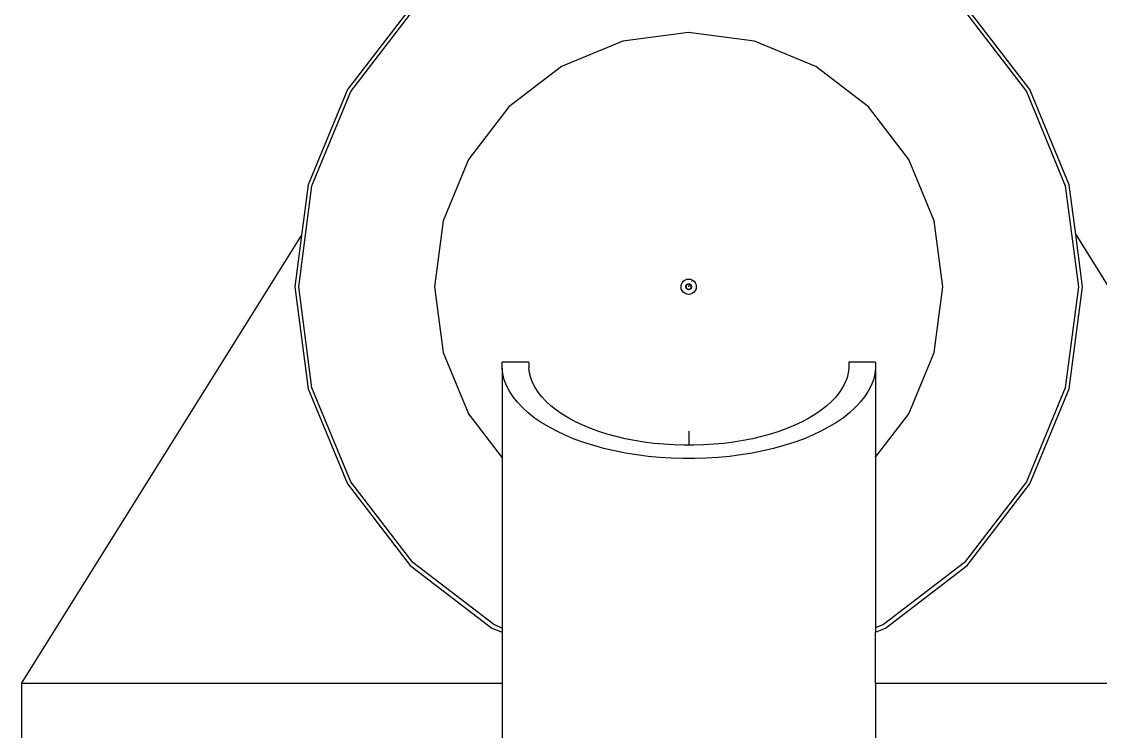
# Model space of a CAD drawing. Extents: x -35 to 41, y -65 to 61.
# Drawn here: x -33.09 to 7.33, y 19.6 to 46.18 of the extents above; entities that cross this region are included whole.
import ezdxf

# ---------------------------------------------------------------- set-up
doc = ezdxf.new("R2010")
doc.units = 0
doc.layers.get('0').update_dxf_attribs({"linetype": 'CONTINUOUS'})

msp = doc.modelspace()

# ---------------------------------------------------------------- linework, layer by layer
for p, q in [((-18.53, 46.683), (-20.875, 43.627)), ((-20.748, 43.554), (-18.427, 46.58)), ((2.235, 46.58), (4.557, 43.554)), ((4.683, 43.627), (2.338, 46.683)), ((-8.096, 45.772), (-10.561, 45.448)), ((-5.631, 45.448), (-8.096, 45.772)), ((-10.561, 45.448), (-12.858, 44.496)), ((-3.334, 44.496), (-5.631, 45.448)), ((-12.858, 44.496), (-14.83, 42.983)), ((-1.362, 42.983), (-3.334, 44.496)), ((-20.875, 43.627), (-22.349, 40.068)), ((-22.208, 40.03), (-20.748, 43.554)), ((4.557, 43.554), (6.016, 40.03)), ((6.158, 40.068), (4.683, 43.627)), ((-14.83, 42.983), (-16.343, 41.011)), ((0.152, 41.011), (-1.362, 42.983)), ((-16.343, 41.011), (-17.295, 38.714)), ((1.103, 38.714), (0.152, 41.011)), ((-22.706, 36.249), (-22.208, 40.03)), ((-22.349, 40.068), (-22.599, 38.17)), ((6.016, 40.03), (6.514, 36.249)), ((6.404, 38.199), (6.158, 40.068)), ((-17.295, 38.714), (-17.619, 36.249)), ((1.427, 36.249), (1.103, 38.714)), ((-33.089, 21.387), (-22.599, 38.17)), ((-22.599, 38.17), (-22.852, 36.249)), ((6.404, 38.199), (16.911, 21.387)), ((6.66, 36.249), (6.404, 38.199)), ((-8.372, 36.323), (-8.343, 36.392)), ((-8.343, 36.392), (-8.298, 36.451)), ((-8.298, 36.451), (-8.239, 36.496)), ((-8.239, 36.496), (-8.17, 36.525)), ((-8.17, 36.525), (-8.096, 36.534)), ((-8.096, 36.534), (-8.022, 36.525)), ((-8.022, 36.525), (-7.953, 36.496)), ((-7.979, 36.451), (-7.985, 36.441)), ((-7.953, 36.496), (-7.894, 36.451)), ((-7.894, 36.451), (-7.849, 36.392)), ((-7.849, 36.392), (-7.82, 36.323)), ((-22.852, 36.249), (-22.349, 32.43)), ((-22.208, 32.467), (-22.706, 36.249)), ((-17.619, 36.249), (-17.295, 33.784)), ((-8.382, 36.249), (-8.372, 36.323)), ((-8.372, 36.175), (-8.382, 36.249)), ((-8.343, 36.106), (-8.372, 36.175)), ((-8.298, 36.047), (-8.343, 36.106)), ((-8.239, 36.001), (-8.298, 36.047)), ((-8.17, 35.973), (-8.239, 36.001)), ((-8.207, 36.249), (-8.203, 36.277)), ((-8.203, 36.22), (-8.207, 36.249)), ((-8.203, 36.277), (-8.192, 36.304)), ((-8.192, 36.193), (-8.203, 36.22)), ((-8.192, 36.304), (-8.174, 36.327)), ((-8.174, 36.171), (-8.192, 36.193)), ((-8.185, 36.273), (-8.188, 36.249)), ((-8.188, 36.249), (-8.185, 36.225)), ((-8.176, 36.295), (-8.185, 36.273)), ((-8.185, 36.225), (-8.176, 36.203)), ((-8.161, 36.314), (-8.176, 36.295)), ((-8.176, 36.203), (-8.161, 36.184)), ((-8.174, 36.327), (-8.151, 36.345)), ((-8.151, 36.153), (-8.174, 36.171)), ((-8.142, 36.329), (-8.161, 36.314)), ((-8.161, 36.184), (-8.142, 36.169)), ((-8.151, 36.345), (-8.125, 36.356)), ((-8.125, 36.142), (-8.151, 36.153)), ((-8.12, 36.338), (-8.142, 36.329)), ((-8.142, 36.169), (-8.12, 36.16)), ((-8.125, 36.356), (-8.096, 36.359)), ((-8.096, 36.138), (-8.125, 36.142)), ((-8.096, 36.341), (-8.12, 36.338)), ((-8.12, 36.16), (-8.096, 36.157)), ((-8.096, 36.359), (-8.067, 36.356)), ((-8.089, 36.34), (-8.096, 36.341)), ((-8.072, 36.338), (-8.096, 36.249)), ((-8.096, 36.157), (-8.089, 36.158)), ((-8.089, 36.139), (-8.096, 36.138)), ((-8.089, 36.34), (-8.089, 36.345)), ((-8.089, 36.328), (-8.089, 36.34)), ((-8.072, 36.338), (-8.089, 36.34)), ((-8.089, 36.158), (-8.089, 36.173)), ((-8.089, 36.158), (-8.072, 36.16)), ((-8.089, 36.139), (-8.089, 36.145)), ((-8.067, 36.142), (-8.089, 36.139)), ((-8.05, 36.329), (-8.072, 36.338)), ((-8.072, 36.16), (-8.05, 36.169)), ((-8.061, 36.31), (-8.069, 36.295)), ((-8.067, 36.356), (-8.041, 36.345)), ((-8.041, 36.153), (-8.067, 36.142)), ((-8.041, 36.345), (-8.05, 36.329)), ((-8.031, 36.314), (-8.05, 36.329)), ((-8.05, 36.169), (-8.031, 36.184)), ((-8.041, 36.345), (-8.018, 36.327)), ((-8.018, 36.171), (-8.041, 36.153)), ((-8.016, 36.295), (-8.031, 36.314)), ((-8.031, 36.184), (-8.016, 36.203)), ((-7.953, 36.001), (-8.022, 35.973)), ((-8.018, 36.327), (-8, 36.304)), ((-8, 36.193), (-8.018, 36.171)), ((-8.007, 36.273), (-8.016, 36.295)), ((-8.016, 36.203), (-8.007, 36.225)), ((-8.004, 36.249), (-8.007, 36.273)), ((-8.007, 36.225), (-8.004, 36.249)), ((-8, 36.304), (-7.989, 36.277)), ((-7.989, 36.22), (-8, 36.193)), ((-7.989, 36.277), (-7.985, 36.249)), ((-7.985, 36.249), (-7.989, 36.22)), ((-7.894, 36.047), (-7.953, 36.001)), ((-7.849, 36.106), (-7.894, 36.047)), ((-7.82, 36.175), (-7.849, 36.106)), ((-7.82, 36.323), (-7.81, 36.249)), ((-7.81, 36.249), (-7.82, 36.175)), ((1.103, 33.784), (1.427, 36.249)), ((6.514, 36.249), (6.016, 32.467)), ((6.158, 32.43), (6.66, 36.249)), ((-8.096, 35.963), (-8.17, 35.973)), ((-8.022, 35.973), (-8.096, 35.963)), ((-17.295, 33.784), (-16.343, 31.487)), ((0.152, 31.487), (1.103, 33.784)), ((-15.085, 33.202), (-15.085, 33.421)), ((-14.084, 33.421), (-15.085, 33.421)), ((-15.058, 32.983), (-15.085, 33.202)), ((-15.085, 33.202), (-15.085, 29.847)), ((-14.086, 33.406), (-14.084, 33.421)), ((-14.086, 33.406), (-14.086, 33.217)), ((-14.062, 33.03), (-14.086, 33.217)), ((-2.092, 33.216), (-2.115, 33.028)), ((-1.092, 33.421), (-2.093, 33.421)), ((-2.093, 33.421), (-2.091, 33.405)), ((-2.091, 33.405), (-2.092, 33.216)), ((-1.092, 33.201), (-1.12, 32.981)), ((-1.092, 33.421), (-1.092, 33.201)), ((-1.092, 33.201), (-1.092, 29.866)), ((-15.003, 32.765), (-15.058, 32.983)), ((-14.92, 32.549), (-15.003, 32.765)), ((-14.015, 32.843), (-14.062, 33.03)), ((-13.944, 32.658), (-14.015, 32.843)), ((-2.163, 32.841), (-2.233, 32.656)), ((-2.115, 33.028), (-2.163, 32.841)), ((-1.175, 32.763), (-1.257, 32.547)), ((-1.12, 32.981), (-1.175, 32.763)), ((-22.349, 32.43), (-20.875, 28.871)), ((-20.748, 28.944), (-22.208, 32.467)), ((-14.811, 32.336), (-14.92, 32.549)), ((-13.851, 32.475), (-13.944, 32.658)), ((-13.734, 32.296), (-13.851, 32.475)), ((-2.327, 32.474), (-2.444, 32.294)), ((-2.233, 32.656), (-2.327, 32.474)), ((-1.257, 32.547), (-1.367, 32.334)), ((6.016, 32.467), (4.557, 28.944)), ((4.683, 28.871), (6.158, 32.43)), ((-14.675, 32.126), (-14.811, 32.336)), ((-14.513, 31.922), (-14.675, 32.126)), ((-13.596, 32.12), (-13.734, 32.296)), ((-13.435, 31.95), (-13.596, 32.12)), ((-13.254, 31.785), (-13.435, 31.95)), ((-2.743, 31.949), (-2.925, 31.784)), ((-2.583, 32.119), (-2.743, 31.949)), ((-2.444, 32.294), (-2.583, 32.119)), ((-1.503, 32.125), (-1.665, 31.921)), ((-1.367, 32.334), (-1.503, 32.125)), ((-14.326, 31.723), (-14.513, 31.922)), ((-14.115, 31.53), (-14.326, 31.723)), ((-13.879, 31.345), (-14.115, 31.53)), ((-13.052, 31.626), (-13.254, 31.785)), ((-12.83, 31.473), (-13.052, 31.626)), ((-3.127, 31.625), (-3.348, 31.472)), ((-2.925, 31.784), (-3.127, 31.625)), ((-2.064, 31.529), (-2.3, 31.343)), ((-1.852, 31.722), (-2.064, 31.529)), ((-1.665, 31.921), (-1.852, 31.722)), ((-16.343, 31.487), (-15.085, 29.847)), ((-13.621, 31.167), (-13.879, 31.345)), ((-13.34, 30.997), (-13.621, 31.167)), ((-12.59, 31.328), (-12.83, 31.473)), ((-12.332, 31.19), (-12.59, 31.328)), ((-12.057, 31.061), (-12.332, 31.19)), ((-3.847, 31.19), (-4.122, 31.061)), ((-3.589, 31.327), (-3.847, 31.19)), ((-3.348, 31.472), (-3.589, 31.327)), ((-2.558, 31.166), (-2.839, 30.996)), ((-2.3, 31.343), (-2.558, 31.166)), ((-1.092, 29.866), (0.152, 31.487)), ((-13.039, 30.837), (-13.34, 30.997)), ((-12.719, 30.686), (-13.039, 30.837)), ((-11.767, 30.941), (-12.057, 31.061)), ((-11.462, 30.83), (-11.767, 30.941)), ((-11.144, 30.729), (-11.462, 30.83)), ((-10.814, 30.639), (-11.144, 30.729)), ((-8.089, 30.838), (-8.089, 30.313)), ((-5.035, 30.729), (-5.366, 30.638)), ((-4.717, 30.83), (-5.035, 30.729)), ((-4.412, 30.94), (-4.717, 30.83)), ((-4.122, 31.061), (-4.412, 30.94)), ((-3.14, 30.836), (-3.461, 30.685)), ((-2.839, 30.996), (-3.14, 30.836)), ((-12.38, 30.546), (-12.719, 30.686)), ((-12.024, 30.417), (-12.38, 30.546)), ((-11.653, 30.299), (-12.024, 30.417)), ((-10.473, 30.558), (-10.814, 30.639)), ((-10.122, 30.489), (-10.473, 30.558)), ((-9.764, 30.431), (-10.122, 30.489)), ((-9.399, 30.384), (-9.764, 30.431)), ((-9.028, 30.348), (-9.399, 30.384)), ((-8.654, 30.325), (-9.028, 30.348)), ((-8.278, 30.313), (-8.654, 30.325)), ((-7.525, 30.325), (-7.901, 30.313)), ((-7.151, 30.348), (-7.525, 30.325)), ((-6.781, 30.383), (-7.151, 30.348)), ((-6.416, 30.43), (-6.781, 30.383)), ((-6.057, 30.488), (-6.416, 30.43)), ((-5.707, 30.558), (-6.057, 30.488)), ((-5.366, 30.638), (-5.707, 30.558)), ((-4.155, 30.416), (-4.527, 30.298)), ((-3.799, 30.545), (-4.155, 30.416)), ((-3.461, 30.685), (-3.799, 30.545)), ((-11.268, 30.193), (-11.653, 30.299)), ((-10.87, 30.099), (-11.268, 30.193)), ((-10.461, 30.018), (-10.87, 30.099)), ((-10.043, 29.95), (-10.461, 30.018)), ((-9.617, 29.896), (-10.043, 29.95)), ((-7.901, 30.313), (-8.278, 30.313)), ((-6.137, 29.95), (-6.563, 29.895)), ((-5.719, 30.018), (-6.137, 29.95)), ((-5.31, 30.099), (-5.719, 30.018)), ((-4.912, 30.192), (-5.31, 30.099)), ((-4.527, 30.298), (-4.912, 30.192)), ((-15.085, 29.847), (-15.085, 23.465)), ((-9.185, 29.855), (-9.617, 29.896)), ((-8.749, 29.827), (-9.185, 29.855)), ((-8.31, 29.813), (-8.749, 29.827)), ((-7.87, 29.813), (-8.31, 29.813)), ((-7.431, 29.827), (-7.87, 29.813)), ((-6.995, 29.854), (-7.431, 29.827)), ((-6.563, 29.895), (-6.995, 29.854)), ((-1.092, 29.866), (-1.092, 23.471)), ((-20.875, 28.871), (-18.53, 25.814)), ((-18.427, 25.918), (-20.748, 28.944)), ((4.557, 28.944), (2.235, 25.918)), ((2.338, 25.814), (4.683, 28.871)), ((-15.401, 23.596), (-18.427, 25.918)), ((2.235, 25.918), (-0.791, 23.596)), ((-18.53, 25.814), (-15.474, 23.469)), ((-0.718, 23.469), (2.338, 25.814)), ((-15.474, 23.469), (-15.085, 23.308)), ((-15.085, 23.465), (-15.401, 23.596)), ((-15.085, 23.465), (-15.085, 23.308)), ((-0.791, 23.596), (-1.092, 23.471)), ((-1.092, 23.471), (-1.092, 23.314)), ((-1.092, 23.314), (-0.718, 23.469)), ((-15.085, 23.308), (-15.085, 21.387)), ((-1.092, 21.387), (-1.092, 23.314)), ((-15.085, 21.387), (-33.089, 21.387)), ((-33.089, 21.387), (-33.089, 18.008)), ((-15.085, 21.387), (-15.085, 18.008)), ((16.911, 21.387), (-1.092, 21.387)), ((-1.092, 21.387), (-1.092, 18.008))]:
    msp.add_line(p, q)

doc.saveas('drawing.dxf')
